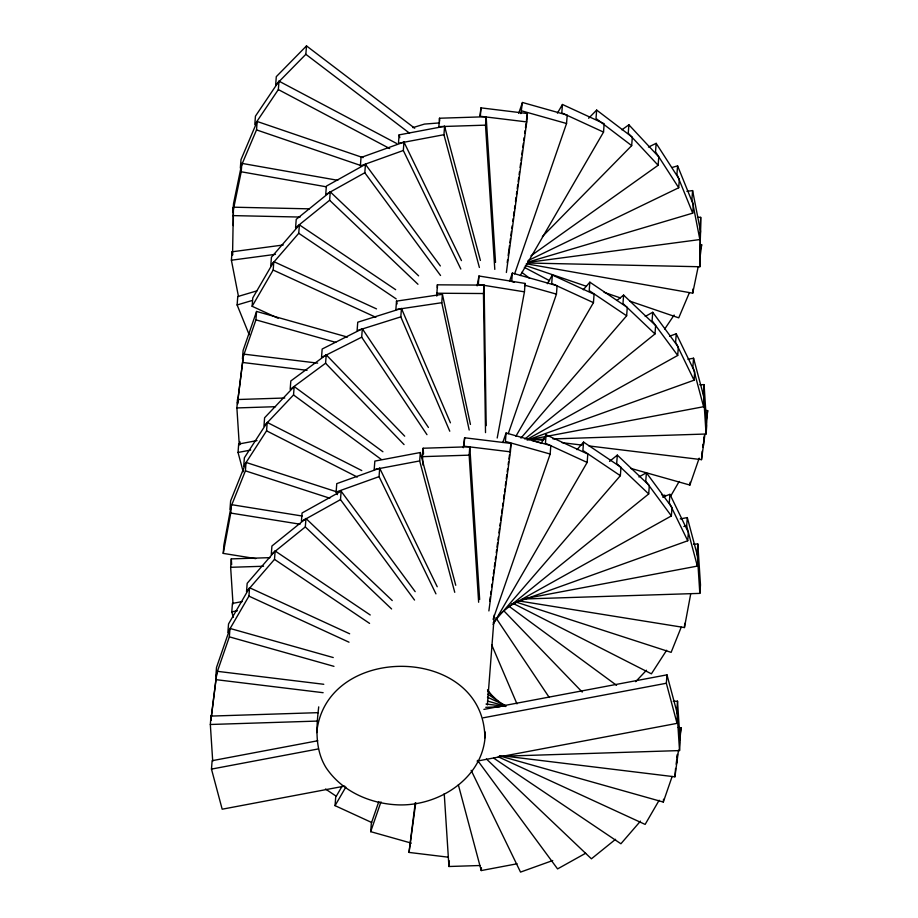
<?xml version="1.0" encoding="UTF-8"?>
<svg xmlns="http://www.w3.org/2000/svg" width="918" height="918" viewBox="0 0 918 918"><rect width="100%" height="100%" fill="white"/><g stroke="black" fill="none" stroke-linecap="round" stroke-linejoin="round"><path stroke-width="1.38" d="M232.552 255.193L233.401 207.193L309.377 208.845M233.31 225.576L233.401 207.193M527.827 263.018L699.837 266.748L700.686 217.348L697.818 217.279M700.686 217.348L699.837 266.748M238.485 296.56L231.393 260.207L232.047 251.796L283.214 244.991M241.859 163.37L233.539 203.578L232.897 211.978L241.216 171.781L241.859 163.37L337.778 180.307M249.214 334.772L237.119 304.96L237.762 296.548L257.006 290.834M255.778 558.626L223.235 553.393L223.889 544.982L231.405 504.648L302.137 516.019M212.712 761.24L210.337 724.486L210.991 716.086L318.316 712.655M257.178 121.486L240.998 159.663L240.344 168.074L256.524 129.897L257.178 121.486L363.035 157.644M239.265 444.679L236.89 407.936L237.532 399.525L284.764 398.01M217.015 671.288L210.876 720.32L217.015 671.288L323.779 684.289M223.235 553.393L230.751 513.059L231.405 504.648M344.698 786.083L222.179 809.206L211.473 769.1L212.127 760.689L317.743 740.757M243.614 354.107L237.475 403.14L243.614 354.107L317.639 363.126M243.201 471.818L238.037 452.459L238.68 444.048L256.994 440.594M239.862 444.714L240.068 441.914M233.011 604.044L230.647 567.301L231.29 558.89L269.938 557.651M278.131 318.259L252.14 306.291L252.783 297.88L273.828 261.641L376.506 308.896M229.982 628.44L216.51 667.466L215.868 675.877L229.339 636.851L229.982 628.44L333.245 657.552M233.264 617.366L231.795 611.836L232.438 603.424L242.295 601.565M256.57 311.443L243.098 350.469L242.444 358.881L255.927 319.854L256.57 311.443L347.429 337.067M246.047 462.431L230.636 500.872L229.993 509.283L245.404 470.842L246.047 462.431L335.908 491.578M278.992 81.163L255.445 116.161L254.802 124.573L278.349 89.574L278.992 81.163L396.668 143.495M252.14 306.291L273.174 270.053L273.828 261.641M249.57 587.727L228.536 623.965L227.882 632.376L248.927 596.138L249.57 587.727L349.655 633.787M267.207 422.406L244.372 457.772L243.718 466.183L266.564 430.817L267.207 422.406L361.784 470.578M306.497 45.9L276.295 76.653L275.652 85.064L305.843 54.311L306.497 45.9L414.729 128.245M299.394 224.876L271.43 257.235L270.776 265.646L298.74 233.287L299.394 224.876L395.658 289.686M275.136 550.972L247.172 583.32L246.529 591.731L274.493 559.372L275.136 550.972L370.218 614.98M294.173 386.547L264.602 417.77L263.959 426.181L293.531 394.947L294.173 386.547L382.909 451.748M330.262 191.862L296.227 219.345L295.573 227.756L329.619 200.262L330.262 191.862L418.619 275.859M305.969 518.521L271.923 546.015L271.28 554.415L305.315 526.932L305.969 518.521L392.238 600.556M325.58 363.23L326.223 354.818L290.822 380.959L290.168 389.37L325.58 363.23L404.058 444.576M485.301 732.082C485.197 777.225 438.93 806.888 397.046 804.822C369.438 803.468 341.829 791.167 326.119 767.758C314.644 749.421 316.331 727.412 318.718 706.871M337.376 494.63L336.126 492.048L336.768 483.637L379.708 468.226L437.209 586.751M364.802 172.756L365.456 164.345L326.372 186.136L325.718 194.547L364.802 172.756L440.548 275.503M340.486 499.621L341.14 491.21L302.056 512.99L301.414 521.401L340.486 499.621L414.534 600.062M361.681 337.181L362.323 328.77L322.161 349.024L321.518 357.435L361.681 337.181L426.973 434.673M371.721 822.517L335.047 805.648L335.701 797.237L342.162 786.106M399.101 134.889L398.458 143.288L443.945 134.705L444.587 126.294L399.101 134.889L399.835 137.654M403.312 150.495L403.966 142.083L361.026 157.494L360.384 165.906L403.312 150.495L460.825 269.02M435.947 593.866L379.054 476.637L379.708 468.226M396.507 301.127L395.865 309.538L441.765 302.711L442.419 294.311L396.507 301.127L397.115 303.927M400.799 316.871L401.453 308.459L357.745 322.207L357.102 330.618L400.799 316.871L449.774 431.208M411.367 843.137L370.688 831.662L371.342 823.251L378.824 801.575M439.493 118.227L438.85 126.638L485.496 125.146L486.15 116.735L439.493 118.227L439.676 121.084M419.675 460.928L420.318 452.517L374.842 461.1L374.188 469.511L419.675 460.928L454.743 592.305M423.049 465.208L422.498 456.648L423.152 448.236L469.798 446.745L479.655 599.546M436.773 296.101L437.381 284.821L484.107 285.119L486.184 425.654M448.397 857.205L409.015 852.42L415.246 802.814M526.748 121.922L527.391 113.522L480.986 107.865L480.344 116.276L526.748 121.922L506.369 272.485M510.408 451.84L511.051 443.428L464.646 437.783L464.003 446.194L510.408 451.84L488.881 610.929M524.442 291.844L525.085 283.433L478.966 276.008L478.312 284.419L524.442 291.844L497.2 438.012M478.645 602.242L469.155 455.156L469.798 446.745M485.519 432.619L483.465 293.531L484.107 285.119M480.034 865.513L448.936 866.5L449.361 860.9M520.873 113.602L522.457 102.483L567.198 115.094L566.544 123.505L514.619 273.908M508.262 433.698L556.446 294.139L557.1 285.727L512.359 273.105L511.705 281.516L514.413 282.285M550.169 454.043L550.811 445.632L506.07 433.009L505.416 441.42L550.169 454.043L493.092 619.352M487.389 704.921L494.32 614.865M517.075 863.792L481.239 870.562L481.445 867.762M603.528 132.1L604.17 123.689L562.447 104.48L561.805 112.891L603.528 132.1L520.242 275.572M593.441 302.653L594.084 294.242L552.361 275.033L551.707 283.444L593.441 302.653L515.893 436.234M587.153 462.442L587.807 454.043L546.084 434.834L545.43 443.245L587.153 462.442L493.092 624.481M631.676 145.629L632.318 137.218L596.666 110.08L596.011 118.491L631.676 145.629L542.389 236.569M626.638 315.803L627.281 307.392L589.849 282.182L589.195 290.593L626.638 315.803L520.954 438.081M620.35 475.696L620.993 467.285L583.561 442.086L582.907 450.497L620.35 475.696L493.161 622.863M621.899 129.794L628.899 124.814L628.245 133.225L658.126 165.286L530.96 255.801M654.982 333.945L655.624 325.534L623.62 295.103L622.966 303.514L654.982 333.945L524.832 439.045M648.693 493.953L649.336 485.542L617.321 455.11L616.678 463.521L648.693 493.953L498.508 615.221M648.441 147.075L656.163 143.334L655.521 151.745L678.7 187.765L527.999 260.643M658.126 165.286L658.768 156.875L628.899 124.814M645.216 316.469L652.732 312.281L652.078 320.692L677.702 355.45L527.38 439.229M638.882 476.958L646.398 472.77L645.756 481.181L671.368 515.927L508.526 606.695M672.091 167.489L677.587 165.86L676.933 174.271L692.723 213.148L527.793 262.158M678.7 187.765L679.343 179.354L656.163 143.334M669.532 336.206L676.256 333.785L675.614 342.196L694.054 380.201L527.15 440.135M677.702 355.45L678.345 347.038L652.732 312.281M686.905 191.346L692.597 190.588L691.942 198.999L699.86 239.552L527.861 262.41M663.186 496.776L669.922 494.354L669.279 502.766L687.72 540.771L511.395 604.09M692.723 213.148L693.365 204.737L677.587 165.86M671.368 515.927L672.01 507.516L646.398 472.77M526.278 263.787L692.711 293.175L693.033 288.975M699.86 239.552L700.503 231.141L692.597 190.588M477.073 761.102L677.048 723.361L666.342 683.256L666.984 674.845L483.912 709.396M687.915 359.271L693.549 358.204L692.895 366.615L703.601 406.72L528.986 439.676M694.054 380.201L694.696 371.79L676.256 333.785M499.472 755.847L663.312 802.057L663.519 799.245M525.555 598.513L697.359 566.096L686.653 525.991L687.295 517.58L680.261 518.911M630.689 468.364L689.888 485.06L690.106 482.26M687.72 540.771L688.362 532.36L669.922 494.354M673.238 701.318L677.53 701.18L676.876 709.591L679.527 750.58L499.208 756.34M677.048 723.361L677.691 714.95L666.984 674.845M518.911 600.934L684.438 627.556L684.759 623.345M699.78 384.757L704.083 384.619L703.429 393.03L706.068 434.019L552.946 438.907M504.108 756.019L674.914 776.823L675.568 768.412M703.601 406.72L704.255 398.309L693.549 358.204M676.784 763.03L677.427 754.619M589.069 445.953L701.513 459.643L702.167 451.231M678.218 727.435L681.064 727.79L679.848 740.401M679.527 750.58L680.169 742.169L677.53 701.18M703.36 446.033L704.014 437.622M704.817 410.266L707.663 410.61L706.447 423.221M706.068 434.019L706.722 425.608L704.083 384.619M693.538 544.122L697.829 543.984L697.187 552.395L699.826 593.384L522.376 599.052M697.359 566.096L698.001 557.685L687.295 517.58M699.826 593.384L700.48 584.973L697.829 543.984M479.839 116.391L480.986 107.865M463.303 447.732L464.646 437.783M409.015 852.42L415.751 802.699M507.206 262.651L507.585 259.817M508.17 255.548L509.513 245.611M509.892 242.765L510.477 238.508M510.856 235.674L511.441 231.405M511.819 228.571L512.21 225.725M512.783 221.468L513.162 218.622M513.552 215.787L514.126 211.519M514.516 208.684L514.895 205.839M515.468 201.581L516.054 197.324M516.432 194.478L516.823 191.632M517.201 188.798L517.775 184.541M518.165 181.695L518.739 177.438M519.129 174.592L519.508 171.758M520.081 167.489L520.667 163.232M521.045 160.386L521.435 157.552M521.814 154.706L522.388 150.449M522.778 147.603L523.352 143.346M523.742 140.5L524.121 137.666M524.706 133.397L525.085 130.563M525.475 127.717L526.048 123.46M526.427 120.614L527.391 113.522M489.719 601.095L490.292 596.838M490.671 593.992L491.061 591.146M491.635 586.889L492.025 584.055M492.599 579.786L492.977 576.952M493.368 574.106L493.941 569.849M494.332 567.003L494.905 562.745M495.295 559.9L495.674 557.065M496.248 552.797L496.638 549.962M497.017 547.117L497.602 542.859M497.981 540.014L498.371 537.179M498.944 532.922L499.518 528.653M499.908 525.819L500.287 522.973M500.677 520.127L501.251 515.87M501.63 513.036L502.215 508.767M502.594 505.933L502.984 503.087M503.557 498.83L504.131 494.561M504.521 491.727L504.9 488.881M505.29 486.047L505.864 481.778M506.254 478.944L506.828 474.686M507.206 471.841L507.597 468.995M508.17 464.738L508.561 461.903M508.939 459.057L509.513 454.8M509.903 451.954L511.051 443.428M702.729 447.032L703.108 444.232M703.681 440.02L704.244 435.82M706.332 420.41L707.663 410.61M701.513 459.643L704.932 434.432M676.13 764.201L676.704 760.001M677.082 757.201L677.461 754.401M679.733 737.59L681.064 727.79M674.914 776.823L678.517 750.201M477.13 285.854L478.966 276.008M524.557 286.244L525.085 283.433M684.438 627.556L690.657 594.175M700.824 248.721L701.685 244.567L699.883 258.52M692.711 293.175L698.162 266.84M316.733 732.598C325.787 642.164 484.038 644.677 484.865 737.797M518.704 113.316L522.457 102.483M509.547 281.241L512.359 273.105M502.789 442.499L506.07 433.009M370.688 831.662L380.981 801.85M689.888 485.06L699.183 458.151M663.312 802.057L672.137 776.479M681.225 627.178L671.127 652.365L515.916 602.024M689.326 292.831L678.735 317.846L629.874 301.15M557.421 113.143L562.447 104.48M547.335 283.696L552.361 275.033M541.058 443.497L546.084 434.834M335.047 805.648L345.822 787.093M670.794 495.904L679.205 481.411M659.158 800.244L645.136 824.41L498.256 756.811M666.629 650.254L651.401 673.835L513.38 603.539M664.712 329.034L674.133 315.035M583.297 289.755L589.849 282.182M577.009 449.659L583.561 442.086M662.865 497.189L664.735 495.031M640.477 821.128L620.901 843.768L493.735 758.153M635.646 681.684L646.49 670.232M588.633 118.261L596.666 110.08M616.942 300.484L623.62 295.103M609.529 461.398L617.321 455.11M615.576 839.304L591.41 858.812L486.437 759.002M585.661 853.247L557.57 868.91L477.567 760.379M336.126 492.048L379.054 476.637M552.728 860.533L520.529 872.1L471.141 770.328M412.859 127.636L424.472 124.079L439.515 122.909M237.119 304.96L252.232 300.473M238.037 452.459L250.706 450.061M231.795 611.836L237.418 610.768M683.841 526.519L686.653 525.991M211.473 769.1L318.5 748.904M483.27 717.807L666.342 683.256M231.393 260.207L275.457 254.343M236.89 407.936L275.526 406.697M531.476 439.596L544.363 439.183M422.498 456.648L469.155 455.156M230.647 567.301L263.558 566.245M485.76 707.308L500.069 706.849M210.337 724.486L317.674 721.066M436.738 293.232L483.465 293.531M232.759 215.604L300.129 217.061M242.972 362.518L307.025 370.321M533.553 439.194L543.513 440.399M562.023 442.66L581.943 445.081M486.047 704.037L505.979 706.47M216.373 679.699L323.136 692.7M230.751 513.059L300.071 524.201M241.216 171.781L325.844 186.721M521.803 110.894L566.544 123.505M525.268 285.337L556.446 294.139M255.927 319.854L335.77 342.38M531.568 440.411L539.83 442.74M487.435 701.042L505.336 706.091M229.339 636.851L333.968 666.353M245.404 470.842L329.814 498.222M256.524 129.897L361.026 165.596M525.36 265.451L586.441 286.313M604.078 292.337L620.373 297.902M273.174 270.053L375.864 317.307M661.591 494.733L665.493 496.523M487.447 697.21L505.634 705.575M248.927 596.138L349.012 642.198M266.564 430.817L357.297 477.039M278.349 89.574L389.691 148.555M524.304 267.322L549.618 280.736M298.74 233.287L396.197 298.901M487.883 694.192L504.521 705.391M274.493 559.372L369.575 623.391M325.5 789.01L336.034 796.101M293.531 394.947L381.108 459.31M509.398 606.557L616.563 685.31M305.843 54.311L409.52 133.19M521.745 272.302L529.72 278.372M329.619 200.262L417.965 284.27M487.86 691.472L498.256 701.363M305.315 526.932L391.596 608.967M326.223 354.818L404.7 436.165M503.752 610.734L582.241 692.069M365.456 164.345L440.342 265.945M341.14 491.21L415.177 591.651M487.515 689.785L492.622 696.705M362.323 328.77L428.419 427.455M495.892 617.803L549.239 697.462M403.966 142.083L461.467 260.609M401.453 308.459L450.428 422.808M491.646 644.734L516.972 703.876M444.587 126.294L480.389 260.437M443.945 134.705L479.38 267.471M420.318 452.517L455.753 585.282M458.346 784.821L481.239 870.562M442.419 294.311L470.441 424.449M441.765 302.711L469.201 430.06M232.047 251.796L232.587 254.584M486.15 116.735L495.536 262.399M485.496 125.146L494.802 269.387M423.152 448.236L423.519 453.951M444.232 793.668L448.936 866.5M237.532 399.525L237.808 403.759M231.29 558.89L231.657 564.536M210.991 716.086L211.255 720.32M437.381 284.821L437.427 287.69"/></g></svg>
